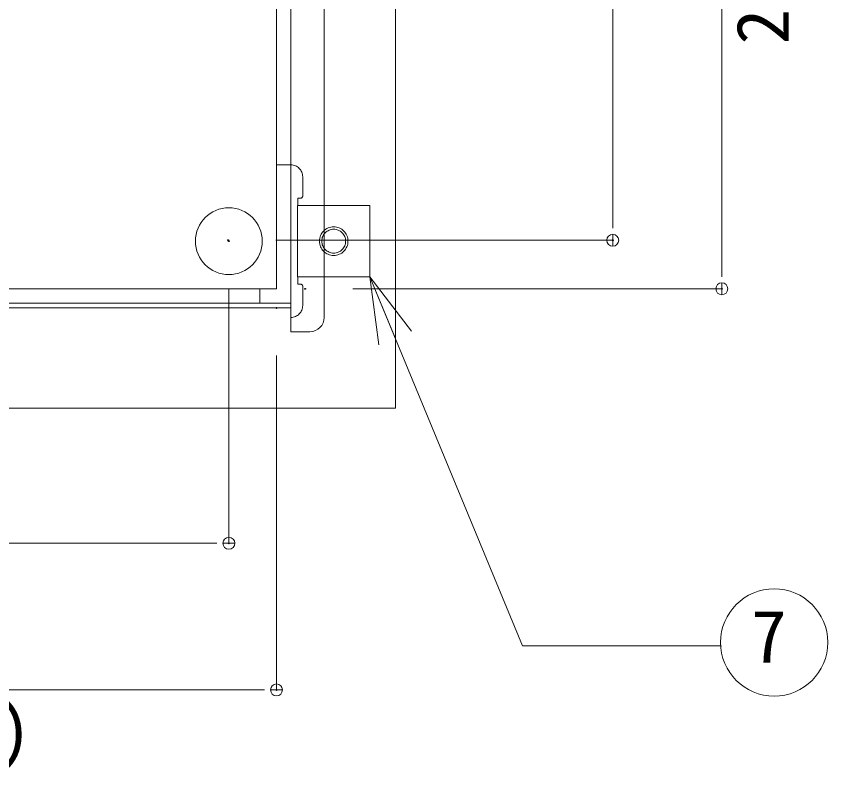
# Model space of a CAD drawing. Units: millimetres, scale not verified. Extents: x -82016 to 4150, y -1714 to 4021.
# Drawn here: x -982.6 to -642, y 1297.1 to 1613.6 of the extents above; entities that cross this region are included whole.
import ezdxf
from ezdxf.enums import TextEntityAlignment as Align

# ---------------------------------------------------------------- set-up
doc = ezdxf.new("R2010")
doc.units = ezdxf.units.MM
doc.header["$LTSCALE"] = 2
doc.header["$PDMODE"] = 32
doc.header["$PDSIZE"] = 0.4
doc.linetypes.add('USER4', pattern=[50.8, 31.75, -6.35, 6.35, -6.35])
for name, color, linetype, lineweight in [('0-0_0', 7, 'Continuous', 18), ('0-1_0', 7, 'Continuous', 20), ('0-2_sunpo', 7, 'Continuous', 18), ('0-5_moji', 7, 'Continuous', 18), ('1-0__1-0_', 7, 'Continuous', 18)]:
    doc.layers.add(name, color=color, linetype=linetype, lineweight=lineweight)
doc.layers.add('0-3_Defpoints', color=7, linetype='Continuous')
doc.styles.add('ＭＳ ゴシック', font='')
doc.styles.get('ＭＳ ゴシック').set_extended_font_data('MS Gothic')

# ---------------------------------------------------------------- blocks, each defined once
blk = doc.blocks.new('_OPEN30')
at = {"layer": '0-0_0'}
blk.add_line((0, 0), (-5, 0), dxfattribs=at)
blk.add_lwpolyline([(-5, 1.3397), (0, 0), (-5, -1.3397)], dxfattribs=at)
blk = doc.blocks.new('_Dot')
at = {"layer": '0-1_0'}
for p, q in [((-0.5, 0), (-1, 0)), ((0.25, 0), (-0.25, 0))]:
    blk.add_line(p, q, dxfattribs=at)
blk.add_circle((0, 0), 0.25, dxfattribs=at)
blk = doc.blocks.new('D5')
at = {"layer": '0-2_sunpo', "lineweight": 20}
for p, q in [((40951.955, 1839.545), (40951.955, 1699.29)), ((40561.955, 1699.29), (40941.955, 1699.29))]:
    blk.add_line(p, q, dxfattribs=at)
at = {"layer": '0-3_Defpoints'}
for p in [(40951.955, 1859.545), (40951.955, 1699.29)]:
    blk.add_point(p, dxfattribs=at)
at = {"layer": '0-2_sunpo', "xscale": 10, "yscale": 10}
blk.add_blockref('_Dot', (40951.955, 1699.29), dxfattribs=at)
at = {"layer": '0-2_sunpo', "style": 'ＭＳ ゴシック'}
blk.add_text('200(幕板寸法)', height=21.99, dxfattribs=at).set_placement((40654.455, 1664.625), align=Align.BOTTOM_LEFT)
blk = doc.blocks.new('D6')
at = {"layer": '0-2_sunpo', "lineweight": 20}
for p, q in [((40931.955, 1867.545), (40931.955, 1760.819)), ((40581.955, 1760.819), (40921.955, 1760.819))]:
    blk.add_line(p, q, dxfattribs=at)
at = {"layer": '0-3_Defpoints'}
for p in [(40931.955, 1887.545), (40931.955, 1760.819)]:
    blk.add_point(p, dxfattribs=at)
at = {"layer": '0-2_sunpo', "xscale": 10, "yscale": 10}
blk.add_blockref('_Dot', (40931.955, 1760.819), dxfattribs=at)
blk = doc.blocks.new('D12')
at = {"layer": '0-2_sunpo', "lineweight": 20}
for p, q in [((40982.955, 2267.545), (41138.83, 2267.545)), ((41138.83, 2257.545), (41138.83, 1877.545)), ((40983.955, 1867.545), (41138.83, 1867.545))]:
    blk.add_line(p, q, dxfattribs=at)
at = {"layer": '0-3_Defpoints'}
for p in [(40962.955, 2267.545), (40963.955, 1867.545), (41138.83, 1867.545)]:
    blk.add_point(p, dxfattribs=at)
at = {"layer": '0-2_sunpo', "xscale": 10, "yscale": 10}
for p, rotation in [((41138.83, 2267.545), 90), ((41138.83, 1867.545), 270)]:
    blk.add_blockref('_Dot', p, dxfattribs=dict(at, rotation=rotation))
at = {"layer": '0-2_sunpo', "style": 'ＭＳ ゴシック'}
blk.add_text('200(幕板寸法)', height=21.99, rotation=90, dxfattribs=at).set_placement((41173.495, 1970.045), align=Align.BOTTOM_LEFT)
blk = doc.blocks.new('D13')
at = {"layer": '0-2_sunpo', "lineweight": 20}
for p, q in [((40952.332, 2247.545), (41093.065, 2247.545)), ((41093.065, 2237.545), (41093.065, 1897.936)), ((40951.606, 1887.936), (41093.065, 1887.936))]:
    blk.add_line(p, q, dxfattribs=at)
at = {"layer": '0-3_Defpoints'}
for p in [(40932.332, 2247.545), (40931.606, 1887.936), (41093.065, 1887.936)]:
    blk.add_point(p, dxfattribs=at)
at = {"layer": '0-2_sunpo', "xscale": 10, "yscale": 10}
for p, rotation in [((41093.065, 2247.545), 90), ((41093.065, 1887.936), 270)]:
    blk.add_blockref('_Dot', p, dxfattribs=dict(at, rotation=rotation))
at = {"layer": '0-2_sunpo', "style": 'ＭＳ ゴシック'}
blk.add_text('180', height=21.99, rotation=90, dxfattribs=at).set_placement((41125.065, 2045.24), align=Align.BOTTOM_LEFT)

msp = doc.modelspace()

# ---------------------------------------------------------------- linework, layer by layer
at = {"layer": '0-5_moji'}
msp.add_circle((-664.547, 1350.891), 22.5, dxfattribs=at)
at = {"layer": '1-0__1-0_'}
for p, q in [((-823.381, 1957.256), (-823.381, 1449.256)), ((-853.381, 1487.256), (-853.381, 1923.256)), ((-867.381, 1915.256), (-867.381, 1493.256)), ((-873.381, 1899.256), (-873.381, 1499.256)), ((-873.381, 1551.256), (-867.381, 1551.256)), ((-873.381, 1499.256), (-1273.381, 1499.256)), ((-880.381, 1493.256), (-880.381, 1499.256)), ((-867.381, 1493.256), (-1279.381, 1493.256)), ((-867.381, 1493.256), (-867.381, 1481.256)), ((-1279.381, 1491.256), (-867.381, 1491.256)), ((-859.381, 1481.256), (-867.381, 1481.256)), ((-823.381, 1449.256), (-1323.381, 1449.256))]:
    msp.add_line(p, q, dxfattribs=at)
at = {"layer": '1-0__1-0_', "linetype": 'USER4'}
for p, q in [((-862.381, 1538.256), (-862.381, 1546.256)), ((-864.581, 1504.256), (-864.581, 1534.256)), ((-864.581, 1534.256), (-859.381, 1534.256)), ((-839.381, 1534.256), (-859.381, 1534.256)), ((-839.381, 1534.256), (-834.181, 1534.256)), ((-834.181, 1534.256), (-834.181, 1504.256)), ((-859.381, 1504.256), (-864.581, 1504.256)), ((-864.381, 1501.256), (-864.381, 1504.256)), ((-859.381, 1504.256), (-839.381, 1504.256)), ((-834.181, 1504.256), (-839.381, 1504.256)), ((-863.381, 1501.256), (-864.381, 1501.256)), ((-862.381, 1492.256), (-862.381, 1500.256))]:
    msp.add_line(p, q, dxfattribs=at)
msp.add_lwpolyline([(-864.381, 1534.256), (-864.381, 1537.256), (-863.381, 1537.256)], dxfattribs=at)
at = {"layer": '1-0__1-0_'}
msp.add_lwpolyline([(-834.181, 1504.256), (-770.097, 1349.546), (-686.699, 1349.546)], dxfattribs=at)
msp.add_circle((-893.381, 1519.256), 14, dxfattribs=at)
at = {"layer": '1-0__1-0_', "linetype": 'USER4'}
for radius in [6, 5]:
    msp.add_circle((-849.381, 1519.256), radius, dxfattribs=at)
for centre, radius, start, end in [((-867.381, 1546.256), 5, 0, 90), ((-863.381, 1538.256), 1, 270, 0), ((-863.381, 1500.256), 1, 0, 90), ((-867.381, 1492.256), 5, 270, 0)]:
    msp.add_arc(centre, radius, start, end, dxfattribs=at)
at = {"layer": '1-0__1-0_'}
msp.add_arc((-859.381, 1487.256), 6, 270, 0, dxfattribs=at)

# ---------------------------------------------------------------- block references
at = {"layer": '0-2_sunpo'}
for name in ['D12', 'D13', 'D6', 'D5']:
    msp.add_blockref(name, (-41825.335, -368.289), dxfattribs=at)
at = {"layer": '1-0__1-0_', "xscale": 5.54, "yscale": 5.54, "rotation": 112.50001}
msp.add_blockref('_OPEN30', (-834.181, 1504.256), dxfattribs=at)

# ---------------------------------------------------------------- texts
at = {"layer": '0-5_moji', "style": 'ＭＳ ゴシック'}
msp.add_text('7', height=21.99, dxfattribs=at).set_placement((-674.293, 1335.891), align=Align.BOTTOM_LEFT)

doc.saveas('drawing.dxf')
